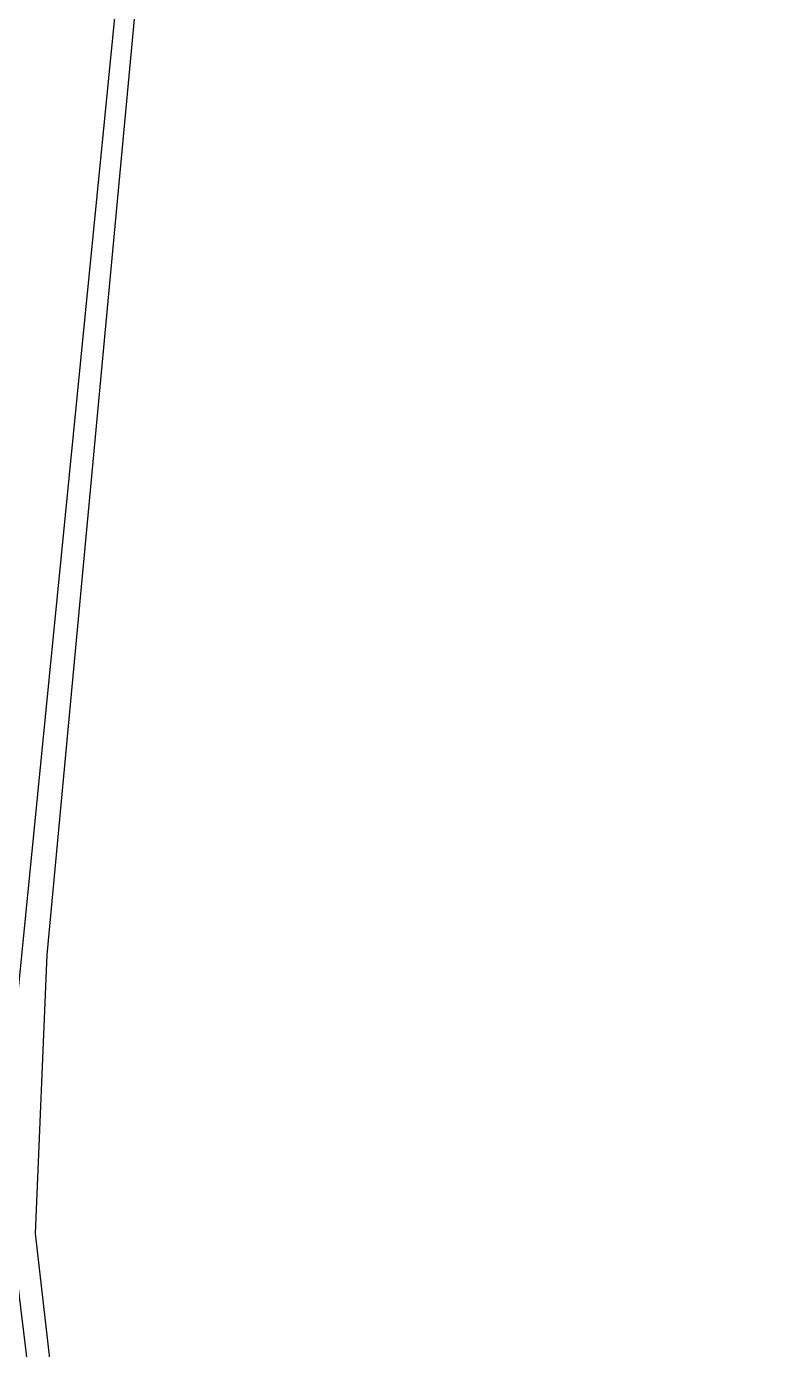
# Model space of a CAD drawing. Header units: inches. Extents: x 653559 to 669309, y 7245317 to 7256454.
# Drawn here: x 655635.1 to 655702.1, y 7246919.1 to 7247037.2 of the extents above; entities that cross this region are included whole.
import ezdxf

# ---------------------------------------------------------------- set-up
doc = ezdxf.new("R2010")
doc.units = ezdxf.units.IN
doc.header["$MEASUREMENT"] = 0
doc.layers.add('Caminos', color=1, linetype='Continuous')
doc.layers.add('Perimetral', color=190, linetype='Continuous')

msp = doc.modelspace()

# ---------------------------------------------------------------- linework, layer by layer
at = {"layer": 'Caminos', "transparency": 33554613}
msp.add_lwpolyline([(655817.81, 7245946.96), (655813.56, 7245959.04), (655773.34, 7246107.6), (655721.83, 7246307.93), (655668.65, 7246509.28), (655640.6, 7246614.84), (655636.79, 7246630.4), (655634.36, 7246669.45), (655637.64, 7246698.14), (655647.37, 7246740.47), (655653.3, 7246788.31), (655652.88, 7246819.63), (655647.8, 7246842.17), (655643.88, 7246861.22), (655635.94, 7246929.49), (655637, 7246954.36), (655645.15, 7247041.78), (655644.73, 7247071.62), (655641.02, 7247119.67), (655638.06, 7247143.59), (655636.58, 7247220.32), (655632.66, 7247230.58), (655622.18, 7247243.71), (655590.22, 7247271.44)], dxfattribs=at)
at = {"layer": 'Perimetral', "color": 200}
msp.add_polyline3d([(659144.57, 7248209.18, 0), (657741.32, 7247683.45, 0), (656870.4, 7247727.32, 0), (656094.93, 7247152.32, 0), (655644.01, 7247048.1, 0), (655632.95, 7246936.61, 0), (655650.79, 7246789.02, 0), (655630.98, 7246669.88, 0), (655636.31, 7246617.76, 0), (655813.63, 7245941.26, 0), (655985.29, 7246011.9, 0), (656173.86, 7246099.65, 0), (656194.49, 7246071.11, 0), (656180.54, 7245958.97, 0), (656147.65, 7245877.93, 0), (656073.71, 7245732.02, 0), (656147.27, 7245725.28, 0), (656689.77, 7245811.04, 0), (658274.51, 7246688.88, 0), (658511.69, 7246627.38, 0), (658774.09, 7246779.08, 0), (658953.13, 7247036.61, 0)], dxfattribs=at)

doc.saveas('drawing.dxf')
